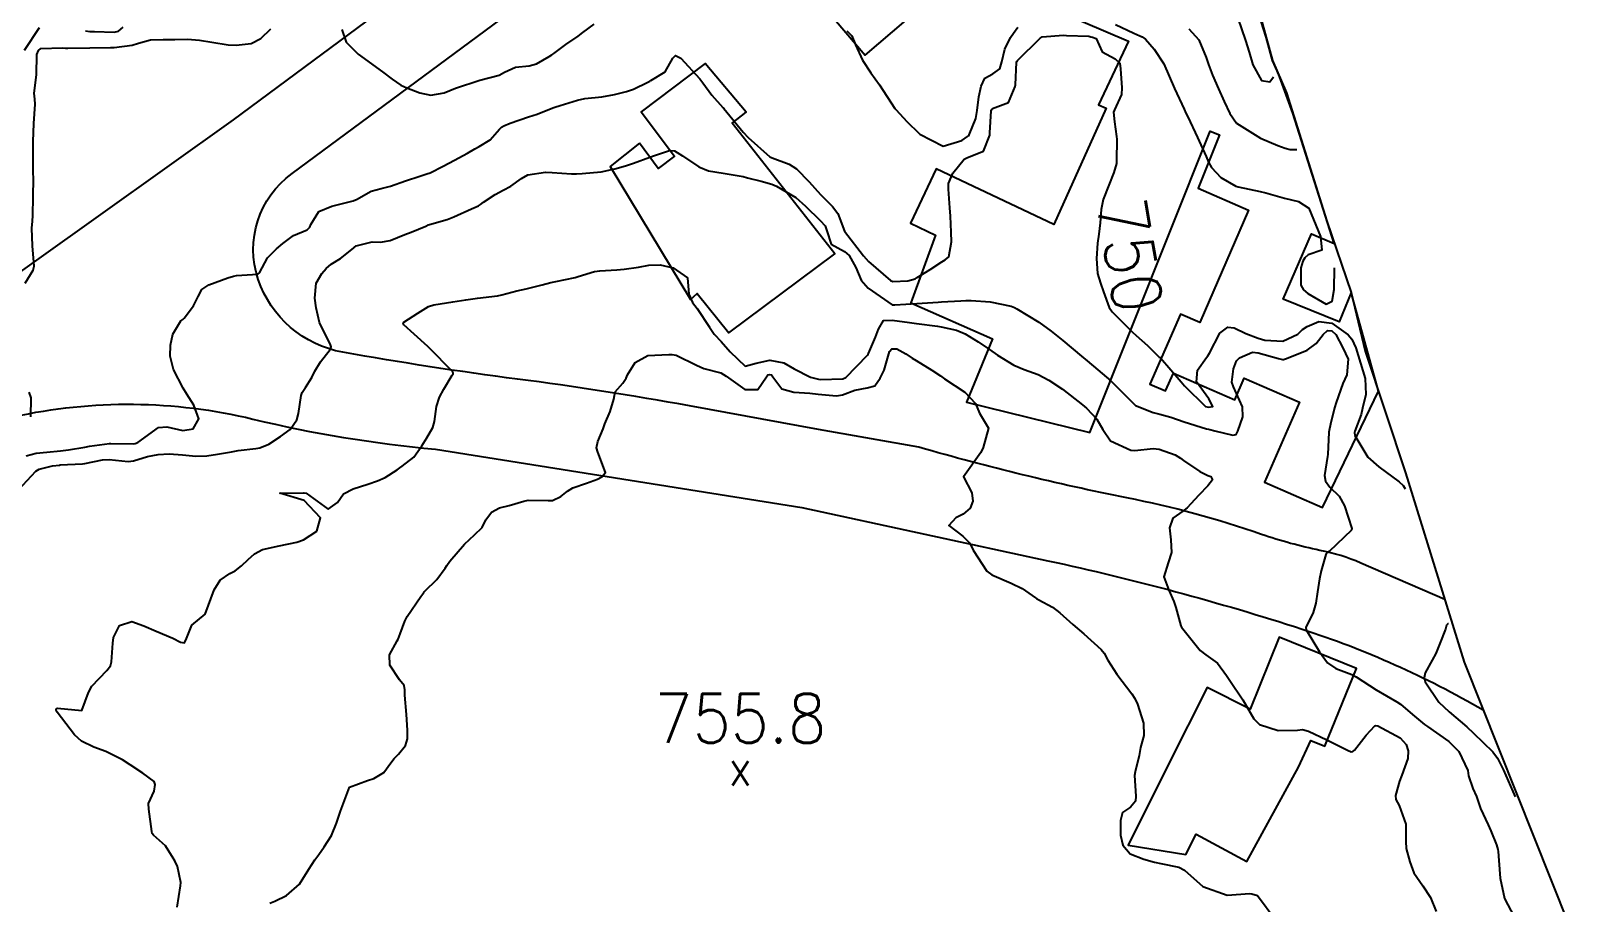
# Model space of a CAD drawing. Header units: metres. Extents: x 298520 to 308411, y 7433745 to 7450750.
# Drawn here: x 302090.6 to 302218, y 7441738.3 to 7441809.6 of the extents above; entities that cross this region are included whole.
import ezdxf
from ezdxf.enums import TextEntityAlignment as Align

# ---------------------------------------------------------------- set-up
doc = ezdxf.new("R2010")
doc.units = ezdxf.units.M
doc.header["$LTSCALE"] = 10
for name, color, linetype in [('Area', 45, 'Continuous'), ('Cotas', 45, 'Continuous'), ('Curvas de Nivel 1m', 11, 'Continuous'), ('Curvas de Nivel 5m', 15, 'Continuous'), ('Edificações', 30, 'Continuous'), ('Pontos Cotados', 45, 'Continuous'), ('Vias Primárias', 230, 'Continuous')]:
    doc.layers.add(name, color=color, linetype=linetype)
doc.styles.add('Style-STANDARD', font='STANDARD.shx')

# ---------------------------------------------------------------- blocks, each defined once
blk = doc.blocks.new('ELVTXT_163')
at = {"layer": 'Pontos Cotados', "linetype": 'Continuous', "style": 'Style-STANDARD'}
for s, height, p in [('755.8', 4, (0, 4)), ('x', 3, (0, 0))]:
    blk.add_text(s, height=height, dxfattribs=at).set_placement(p, align=Align.MIDDLE_CENTER)

msp = doc.modelspace()

# ---------------------------------------------------------------- linework, layer by layer
at = {"layer": 'Area'}
msp.add_polyline3d([(302164.18, 7441886, 741.53), (302169.21, 7441871.5, 743.16), (302169.35, 7441871.05, 743.19), (302171.86, 7441864.9, 751.02), (302174.67, 7441856.55, 745.49), (302175.71, 7441854.5, 745.27), (302178.74, 7441846.39, 745.12), (302180.24, 7441842.52, 748.23), (302182.39, 7441836.39, 750.73), (302183.83, 7441832.05, 750.36), (302186.27, 7441825.62, 753.49), (302188.97, 7441818.32, 749.63), (302189.92, 7441816.01, 749.88), (302192.31, 7441807.25, 751.83), (302193.47, 7441804.59, 753.4), (302196.75, 7441794.08, 753.39), (302198.75, 7441788.23, 752.13), (302199.89, 7441783.45, 752.16), (302203.2, 7441773.47, 750.67), (302208.02, 7441757.96, 752.92), (302217.98, 7441732.97, 750.75)], dxfattribs=at)
at = {"layer": 'Curvas de Nivel 1m', "flags": 128}
for points, elevation in [([(302090.09, 7441808.08), (302091.3, 7441809.93)], 748), ([(302090.14, 7441789.02), (302090.8, 7441790.07), (302090.87, 7441790.41), (302090.74, 7441792.07), (302090.69, 7441793.51), (302090.74, 7441794.07), (302090.78, 7441794.55), (302090.8, 7441796.07), (302090.81, 7441797.58), (302090.8, 7441798.07), (302090.8, 7441799.55), (302090.8, 7441800.07), (302090.79, 7441800.61), (302090.86, 7441802.07), (302090.96, 7441803.66), (302090.93, 7441804.07), (302090.88, 7441804.57), (302091.06, 7441806.07), (302091.1, 7441807.74), (302091.23, 7441808.06), (302091.42, 7441808.22), (302093.19, 7441808.28), (302093.43, 7441808.26), (302093.64, 7441808.25), (302095.43, 7441808.28), (302097.12, 7441808.3), (302097.43, 7441808.3), (302098.91, 7441808.49), (302099.43, 7441808.65), (302100.4, 7441808.92), (302101.43, 7441808.96), (302102.4, 7441808.97), (302103.43, 7441808.99), (302104.43, 7441808.91), (302105.43, 7441808.73), (302106.78, 7441808.52), (302107.43, 7441808.49), (302108.66, 7441808.63), (302109.43, 7441809.03), (302110.26, 7441809.84)], 749), ([(302095.08, 7441809.66), (302095.44, 7441809.61), (302095.83, 7441809.61), (302097.44, 7441809.57), (302097.78, 7441809.64), (302098.18, 7441809.98)], 748), ([(302116.07, 7441809.77), (302116.42, 7441808.75), (302117.42, 7441807.75), (302119.4, 7441806.3), (302120.2, 7441805.72), (302120.91, 7441805.23), (302121.39, 7441805.01), (302122.48, 7441804.6), (302123.38, 7441804.39), (302124.46, 7441804.59), (302125.39, 7441804.98), (302127.39, 7441805.63), (302128.97, 7441806.04), (302129.4, 7441806.29), (302130.31, 7441806.7), (302131.41, 7441806.79), (302132.02, 7441806.97), (302133.07, 7441807.56), (302133.29, 7441807.7), (302133.43, 7441807.8), (302134.42, 7441808.56), (302135.44, 7441809.24), (302135.83, 7441809.53), (302136.76, 7441810.21)], 749), ([(302157.45, 7441809.67), (302157.86, 7441809.27), (302158.16, 7441808.53), (302158.72, 7441807.26), (302159.41, 7441806.23), (302160.12, 7441805.24), (302161.37, 7441803.32), (302161.41, 7441803.27), (302161.45, 7441803.23), (302162.38, 7441802.23), (302163.34, 7441801.28), (302163.43, 7441801.2), (302165.33, 7441800.22), (302166.87, 7441800.69), (302167.34, 7441801.02), (302167.42, 7441801.07), (302167.47, 7441801.15), (302168.02, 7441802.49), (302168.13, 7441803.14), (302168.26, 7441804.26), (302168.46, 7441805.14), (302168.75, 7441805.78), (302169.41, 7441806.15), (302169.98, 7441806.56), (302170.15, 7441807.12), (302170.38, 7441808.17), (302170.86, 7441809.12), (302171.09, 7441809.47), (302171.45, 7441809.97)], 749), ([(302179.45, 7441810.19), (302180.96, 7441809.48), (302181.45, 7441809.26), (302181.63, 7441809.17), (302181.91, 7441808.98), (302182.62, 7441808.16), (302183.42, 7441806.96), (302184.29, 7441804.95), (302185.07, 7441803.25), (302185.22, 7441802.94), (302185.37, 7441802.62), (302186.17, 7441800.93), (302186.87, 7441799.38), (302187.08, 7441798.92), (302187.32, 7441798.49), (302188.07, 7441797.67), (302189.3, 7441796.96), (302189.51, 7441796.89), (302191.3, 7441796.51), (302191.76, 7441796.4), (302193.29, 7441795.98), (302194.43, 7441795.69), (302195.28, 7441795.16), (302196.24, 7441792.82), (302196.34, 7441791.7), (302195.23, 7441791.34), (302194.96, 7441791.09), (302194.8, 7441790.82), (302194.63, 7441790.25), (302194.64, 7441788.83), (302194.84, 7441788.47), (302195.2, 7441788.17), (302196.7, 7441787.29), (302197.19, 7441787.53), (302197.35, 7441788.5), (302197.39, 7441790.26)], 749), ([(302185.45, 7441809.83), (302186.27, 7441808.93), (302186.88, 7441807.48), (302187.07, 7441806.92), (302187.41, 7441806.05), (302187.89, 7441804.91), (302188.36, 7441803.88), (302188.83, 7441802.9), (302189.36, 7441802.12), (302191.34, 7441800.87), (302192.76, 7441800.28), (302193.34, 7441800.06), (302193.77, 7441799.96), (302194.3, 7441799.94)], 748), ([(302189.46, 7441810.71), (302190.11, 7441808.88), (302190.39, 7441807.93), (302190.71, 7441806.88), (302191.4, 7441805.59), (302192.09, 7441805.49), (302192.39, 7441805.9)], 747), ([(302089.59, 7441772.08), (302091.01, 7441773.6), (302091.29, 7441773.78), (302092.39, 7441774.05), (302092.94, 7441774.11), (302093.01, 7441774.12), (302094.84, 7441774.2), (302095.02, 7441774.23), (302096.48, 7441774.54), (302097.02, 7441774.57), (302098.58, 7441774.41), (302099.02, 7441774.45), (302100.17, 7441774.81), (302101.03, 7441774.98), (302101.94, 7441775.02), (302103.03, 7441774.95), (302104.11, 7441774.83), (302105.03, 7441774.87), (302105.9, 7441775.01), (302107.03, 7441775.2), (302107.59, 7441775.31), (302109.04, 7441775.48), (302109.36, 7441775.52), (302110.09, 7441775.83), (302111.05, 7441776.44), (302111.85, 7441777.02), (302112.39, 7441777.81), (302112.53, 7441778.34), (302112.74, 7441779.8), (302112.83, 7441780.06), (302113.09, 7441780.47), (302113.61, 7441781.29), (302113.88, 7441781.79), (302114.34, 7441782.57), (302115.13, 7441783.58), (302115.2, 7441783.78), (302115.14, 7441783.95), (302114.26, 7441785.79), (302113.98, 7441786.99), (302113.88, 7441787.79), (302113.98, 7441789), (302114.43, 7441789.79), (302114.8, 7441790.2), (302115.21, 7441790.56), (302115.97, 7441791.02), (302116.9, 7441791.75), (302117.24, 7441792.06), (302118.57, 7441792.4), (302119.24, 7441792.37), (302120.03, 7441792.51), (302121.25, 7441792.99), (302121.76, 7441793.18), (302122.97, 7441793.68), (302123.16, 7441793.77), (302123.25, 7441793.8), (302124.7, 7441794.22), (302125.26, 7441794.43), (302126.71, 7441795.08), (302127.27, 7441795.34), (302127.45, 7441795.45), (302127.68, 7441795.63), (302128.63, 7441796.27), (302129.29, 7441796.62), (302129.93, 7441796.96), (302130.79, 7441797.59), (302131.31, 7441797.87), (302132.77, 7441798.1), (302133.31, 7441798.08), (302134.9, 7441797.95), (302135.31, 7441797.96), (302135.76, 7441797.99), (302137.31, 7441798.11), (302138.44, 7441798.37), (302139.31, 7441798.61), (302139.97, 7441798.83), (302141.32, 7441799.33), (302141.69, 7441799.46), (302142.91, 7441799.86), (302143.33, 7441799.83), (302143.99, 7441799.43), (302145.31, 7441798.52), (302146.11, 7441798.21), (302147.31, 7441798.02), (302148.95, 7441797.73), (302149.31, 7441797.64), (302150.43, 7441797.36), (302151.3, 7441797.11), (302151.68, 7441796.96), (302153.28, 7441796.01), (302154.06, 7441795.31), (302155.26, 7441794.13), (302155.67, 7441793.7), (302155.8, 7441793.29), (302156.15, 7441792.19), (302157.24, 7441791.6), (302157.63, 7441791.27), (302158.18, 7441790.3), (302158.61, 7441789.26), (302159.2, 7441788.59), (302161.15, 7441787.23), (302161.18, 7441787.22), (302161.38, 7441787.23), (302163.18, 7441787.34), (302164.92, 7441787.45), (302165.19, 7441787.47), (302166.79, 7441787.56), (302167.19, 7441787.59), (302167.64, 7441787.6), (302169.19, 7441787.47), (302170.9, 7441787.11), (302171.18, 7441787.02), (302171.38, 7441786.91), (302173.16, 7441785.82), (302174.19, 7441785.07), (302175.15, 7441784.3), (302176.66, 7441783.04), (302177.13, 7441782.65), (302178.01, 7441781.92), (302179.06, 7441781.01), (302179.11, 7441780.96), (302181.08, 7441778.99), (302182.53, 7441778.42), (302183.08, 7441778.28), (302183.99, 7441778.03), (302185.07, 7441777.65), (302186.91, 7441777.07), (302187.06, 7441777.04), (302187.17, 7441777.03), (302187.59, 7441776.91), (302189.06, 7441776.55), (302189.33, 7441776.62), (302189.48, 7441776.89), (302189.89, 7441778.06), (302189.85, 7441778.88), (302189.11, 7441780.51), (302188.97, 7441780.89), (302189.12, 7441782), (302189.37, 7441782.65), (302189.6, 7441782.89), (302190.67, 7441783.35), (302191.14, 7441783.3), (302192.79, 7441782.85), (302193.13, 7441782.76), (302193.22, 7441782.76), (302193.46, 7441782.85), (302195.14, 7441783.52), (302195.9, 7441784.06), (302196.45, 7441784.81), (302196.83, 7441785.13), (302197.16, 7441785.1), (302197.49, 7441784.79), (302198.07, 7441783.71), (302198.51, 7441782.78), (302198.39, 7441781.51), (302198.06, 7441780.79), (302197.52, 7441779.23), (302197.4, 7441778.8), (302197.07, 7441777.46), (302196.94, 7441776.93), (302196.92, 7441776.8), (302196.85, 7441774.99), (302196.83, 7441774.8), (302196.58, 7441773.25), (302196.64, 7441772.8), (302197.01, 7441772.3), (302197.78, 7441771.57), (302198.21, 7441770.78), (302198.81, 7441768.93), (302198.79, 7441768.77), (302196.95, 7441767.03), (302196.81, 7441766.94), (302196.67, 7441766.8), (302196.29, 7441765.44), (302196.17, 7441764.81), (302195.99, 7441763.72), (302195.86, 7441762.81), (302195.65, 7441762.05), (302195.05, 7441760.82), (302195.08, 7441760.61), (302196.16, 7441758.81), (302196.83, 7441757.92), (302197.49, 7441757.45), (302198.82, 7441756.96), (302199.17, 7441756.77), (302200.81, 7441755.72), (302202.5, 7441754.73), (302202.79, 7441754.53), (302203.77, 7441753.7), (302204.77, 7441752.88), (302205.02, 7441752.7), (302206.76, 7441751.47), (302207.58, 7441750.67), (302208.31, 7441749.09), (302208.36, 7441748.66), (302208.71, 7441747.64), (302209.03, 7441746.98), (302209.12, 7441746.65), (302209.36, 7441745.98), (302209.98, 7441744.64), (302210.19, 7441744.16), (302210.66, 7441743.02), (302210.77, 7441742.63), (302210.81, 7441742.47), (302210.94, 7441740.63), (302210.96, 7441740.29), (302211.32, 7441738.62), (302212.1, 7441737.11)], 751), ([(302102.58, 7441737.92), (302102.87, 7441739.65), (302102.9, 7441739.92), (302102.63, 7441741.23), (302102.41, 7441741.7), (302102.27, 7441741.93), (302101.64, 7441742.93), (302100.65, 7441743.8), (302100.54, 7441743.95), (302100.51, 7441744.1), (302100.26, 7441745.95), (302100.25, 7441746.39), (302100.7, 7441747.4), (302100.78, 7441747.95), (302100.71, 7441748.19), (302099.79, 7441748.89), (302098.73, 7441749.58), (302098.11, 7441749.98), (302096.74, 7441750.67), (302095.76, 7441751.02), (302094.75, 7441751.5), (302094.17, 7441752.03), (302092.77, 7441753.88), (302092.69, 7441754.04), (302092.69, 7441754.12), (302092.78, 7441754.2), (302094.77, 7441754.02), (302095.32, 7441755.48), (302095.6, 7441756.01), (302096.82, 7441757.3), (302097.14, 7441757.67), (302097.21, 7441757.99), (302097.32, 7441759.52), (302097.38, 7441759.98), (302097.87, 7441760.98), (302098.87, 7441761.29), (302099.87, 7441760.96), (302100.86, 7441760.5), (302102.24, 7441759.93), (302102.85, 7441759.62), (302103.2, 7441759.56), (302103.36, 7441759.91), (302103.79, 7441760.99), (302104.87, 7441761.9), (302105.62, 7441763.89), (302106.11, 7441764.68), (302106.91, 7441765.23), (302107.33, 7441765.46), (302107.85, 7441765.86), (302108.4, 7441766.38), (302108.93, 7441766.85), (302109.59, 7441767.19), (302110.94, 7441767.5), (302112.4, 7441767.81), (302112.94, 7441768), (302114.03, 7441768.71), (302114.33, 7441769.79), (302112.98, 7441771.22), (302110.99, 7441771.82), (302112.95, 7441771.84), (302112.99, 7441771.84), (302113.16, 7441771.8), (302114.97, 7441770.49), (302115.71, 7441771.04), (302116.22, 7441771.76), (302117, 7441772.17), (302118.2, 7441772.54), (302119, 7441772.82), (302119.63, 7441773.1), (302120.62, 7441773.71), (302120.84, 7441773.89), (302121.02, 7441774.02), (302121.97, 7441774.76), (302122.63, 7441775.69), (302123.05, 7441776.35), (302123.54, 7441777.19), (302123.66, 7441777.67), (302123.83, 7441778.92), (302124.08, 7441779.67), (302124.44, 7441780.32), (302125.11, 7441781.47), (302125.19, 7441781.59), (302125.21, 7441781.66), (302125.18, 7441781.72), (302125.11, 7441781.79), (302123.26, 7441783.68), (302123.13, 7441783.81), (302122.01, 7441784.83), (302121.16, 7441785.6), (302121.09, 7441785.7), (302121.16, 7441785.81), (302122.31, 7441786.56), (302123.18, 7441787.09), (302123.61, 7441787.24), (302125.18, 7441787.49), (302126.23, 7441787.64), (302127.18, 7441787.77), (302128.83, 7441787.97), (302129.19, 7441788.04), (302130.42, 7441788.37), (302131.19, 7441788.54), (302132.5, 7441788.88), (302133.2, 7441789.07), (302133.6, 7441789.15), (302135.2, 7441789.47), (302135.44, 7441789.54), (302136.78, 7441789.95), (302137.21, 7441790.02), (302138.61, 7441790.1), (302139.21, 7441790.15), (302140.37, 7441790.33), (302141.22, 7441790.49), (302142.16, 7441790.52), (302143.22, 7441790.25), (302144.39, 7441789.43), (302144.51, 7441788.11), (302144.79, 7441787.42), (302145.18, 7441786.92), (302146.2, 7441785.4), (302146.57, 7441784.83), (302147.14, 7441784.23), (302147.89, 7441783.38), (302149.12, 7441782.2), (302150.03, 7441782.45), (302151.13, 7441782.7), (302152.27, 7441782.48), (302153.12, 7441782), (302154.47, 7441781.31), (302155.11, 7441781.15), (302155.28, 7441781.13), (302157.11, 7441781.17), (302157.36, 7441781.28), (302159.13, 7441783.12), (302159.19, 7441783.19), (302159.22, 7441783.25), (302159.8, 7441784.59), (302160.03, 7441785.24), (302160.46, 7441785.94), (302161.16, 7441785.99), (302162.59, 7441785.78), (302163.16, 7441785.71), (302164.86, 7441785.48), (302165.16, 7441785.43), (302166.42, 7441785.17), (302167.15, 7441784.87), (302168.19, 7441784.19), (302169.14, 7441783.57), (302169.79, 7441783.12), (302171.12, 7441782.3), (302171.97, 7441781.95), (302173.12, 7441781.52), (302174, 7441781.07), (302175.1, 7441780.34), (302176.74, 7441779.04), (302177.08, 7441778.76), (302177.92, 7441777.88), (302178.42, 7441777.02), (302179.05, 7441776.11), (302180.71, 7441775.32), (302181.04, 7441775.31), (302182.54, 7441775.48), (302183.04, 7441775.42), (302184.35, 7441774.95), (302184.78, 7441774.69), (302185.03, 7441774.49), (302186.36, 7441773.59), (302187.02, 7441773.25), (302187.27, 7441773.17), (302187.41, 7441772.91), (302187.01, 7441772.42), (302186.27, 7441771.66), (302185.61, 7441770.93), (302185.32, 7441770.61), (302184.98, 7441770.34), (302184.16, 7441769.76), (302183.88, 7441768.96), (302183.99, 7441767.99), (302184.05, 7441766.95), (302183.77, 7441766.12), (302183.4, 7441764.96), (302183.82, 7441763.87), (302184.22, 7441762.95), (302184.38, 7441762.44), (302184.81, 7441760.94), (302184.87, 7441760.83), (302186.4, 7441758.92), (302186.84, 7441758.57), (302187.8, 7441757.88), (302188.55, 7441756.89), (302188.82, 7441756.48), (302189.87, 7441754.88), (302190.78, 7441753.33), (302191.25, 7441752.87), (302192.77, 7441752.39), (302194.35, 7441752.41), (302194.77, 7441752.46), (302195.26, 7441752.32), (302196.76, 7441751.62), (302198.46, 7441750.78), (302198.75, 7441750.64), (302198.88, 7441750.65), (302199.02, 7441750.78), (302199.99, 7441751.99), (302200.69, 7441752.75), (302200.77, 7441752.78), (302200.94, 7441752.75), (302202.76, 7441751.78), (302203.25, 7441751.22), (302203.43, 7441750.72), (302203.39, 7441750.08), (302202.9, 7441748.73), (302202.72, 7441748.23), (302202.38, 7441747.06), (302202.42, 7441746.73), (302202.7, 7441746.24), (302203.22, 7441744.72), (302203.24, 7441743.3), (302203.26, 7441742.72), (302203.55, 7441741.62), (302203.9, 7441740.71), (302204.62, 7441739.67), (302205.26, 7441738.69), (302205.72, 7441737.56)], 752), ([(302110.19, 7441738.23), (302110.59, 7441738.4), (302111.55, 7441738.87), (302112.61, 7441739.8), (302113.38, 7441741.03), (302113.88, 7441741.79), (302114.19, 7441742.23), (302114.64, 7441742.84), (302115.22, 7441743.77), (302115.64, 7441744.79), (302115.97, 7441745.76), (302116.7, 7441747.75), (302118.17, 7441748.28), (302118.71, 7441748.46), (302119.51, 7441748.93), (302120.09, 7441749.72), (302120.36, 7441750.08), (302120.73, 7441750.43), (302121.3, 7441751.15), (302121.46, 7441751.7), (302121.46, 7441752.4), (302121.38, 7441753.7), (302121.24, 7441755.26), (302121.23, 7441755.7), (302121.18, 7441756.07), (302120.81, 7441756.54), (302120, 7441757.72), (302119.97, 7441758.58), (302120.61, 7441759.71), (302120.69, 7441759.87), (302120.85, 7441760.29), (302121.25, 7441761.33), (302121.43, 7441761.7), (302122.54, 7441763.34), (302122.79, 7441763.68), (302122.83, 7441763.74), (302122.89, 7441763.8), (302123.85, 7441764.73), (302124.53, 7441765.66), (302124.69, 7441765.9), (302124.93, 7441766.24), (302126.12, 7441767.64), (302126.95, 7441768.39), (302127.57, 7441769.01), (302127.88, 7441769.62), (302128.33, 7441770.25), (302128.98, 7441770.61), (302129.78, 7441770.8), (302130.99, 7441771.16), (302131.35, 7441771.23), (302132.99, 7441771.2), (302133.33, 7441771.22), (302134.02, 7441771.55), (302134.56, 7441771.98), (302135, 7441772.25), (302136.11, 7441772.63), (302137.01, 7441772.95), (302137.38, 7441773.14), (302137.67, 7441773.5), (302137.04, 7441775.16), (302136.93, 7441775.51), (302137.05, 7441776.03), (302137.48, 7441777.09), (302137.63, 7441777.5), (302138.07, 7441778.5), (302138.35, 7441779.5), (302138.47, 7441780.11), (302139.1, 7441780.83), (302139.37, 7441781.23), (302139.47, 7441781.49), (302140.11, 7441782.5), (302141.13, 7441783.08), (302142.86, 7441783.17), (302143.13, 7441783.17), (302143.46, 7441783.11), (302145.12, 7441782.28), (302145.73, 7441782.02), (302147.12, 7441781.67), (302147.55, 7441781.39), (302149.1, 7441780.29), (302150.16, 7441780.3), (302150.86, 7441781.35), (302150.97, 7441781.49), (302151.11, 7441781.53), (302151.26, 7441781.49), (302151.39, 7441781.35), (302152.11, 7441780.35), (302153.09, 7441780.07), (302154.41, 7441779.99), (302155.09, 7441779.92), (302156.6, 7441779.77), (302157.09, 7441779.86), (302158.09, 7441780.25), (302159.1, 7441780.44), (302159.74, 7441780.61), (302160.17, 7441781.24), (302160.49, 7441781.87), (302160.89, 7441783.23), (302160.95, 7441783.41), (302161.14, 7441783.63), (302161.53, 7441783.62), (302162.29, 7441783.21), (302162.8, 7441782.87), (302163.13, 7441782.68), (302164.42, 7441781.88), (302165.12, 7441781.41), (302165.45, 7441781.18), (302167.1, 7441780.07), (302167.99, 7441779.15), (302168.31, 7441778.37), (302169.06, 7441777.13), (302168.62, 7441775.56), (302168.42, 7441775.14), (302167.01, 7441773.16), (302167.68, 7441771.83), (302167.77, 7441771.15), (302167.55, 7441770.58), (302166.98, 7441770.08), (302166.36, 7441769.78), (302165.79, 7441769.17), (302166.95, 7441768.3), (302167.52, 7441767.73), (302167.8, 7441767.15), (302168.92, 7441765.43), (302169.33, 7441765.13), (302170.91, 7441764.45), (302171.8, 7441764), (302172.89, 7441763.24), (302172.98, 7441763.18), (302173.17, 7441763.09), (302174.3, 7441762.48), (302174.88, 7441762.02), (302175.96, 7441761.05), (302176.86, 7441760.28), (302178.28, 7441759.02), (302178.53, 7441758.71), (302178.83, 7441758.15), (302179.56, 7441757), (302180.8, 7441755.39), (302181.04, 7441754.99), (302181.24, 7441754.54), (302181.74, 7441752.98), (302181.76, 7441751.98), (302181.49, 7441750.98), (302181.38, 7441750.34), (302181.05, 7441748.99), (302181.02, 7441748.69), (302181.13, 7441746.99), (302181.1, 7441746.58), (302180.69, 7441746.1), (302180.02, 7441745.66), (302179.86, 7441745), (302179.85, 7441743.81), (302180.04, 7441743), (302180.65, 7441742.29), (302181.78, 7441741.85), (302182.64, 7441741.59), (302183.16, 7441741.48), (302184.64, 7441741.2), (302185.11, 7441740.94), (302186.61, 7441739.6), (302188.6, 7441738.9), (302190.45, 7441739.03), (302190.61, 7441739.01), (302191.09, 7441738.87), (302192.58, 7441736.85)], 753), ([(302090.59, 7441778.07), (302090.63, 7441779.62), (302090.46, 7441780.07)], 749)]:
    msp.add_lwpolyline(points, dxfattribs=dict(at, elevation=elevation))
at = {"layer": 'Curvas de Nivel 5m', "elevation": 750, "flags": 128}
for points in [[(302090.23, 7441774.87), (302091.03, 7441775.08), (302091.92, 7441775.16), (302093.03, 7441775.28), (302093.7, 7441775.36), (302095.04, 7441775.59), (302095.4, 7441775.65), (302097.04, 7441775.87), (302097.15, 7441775.88), (302099.04, 7441775.86), (302099.14, 7441775.87), (302099.38, 7441775.96), (302101.06, 7441777.2), (302101.74, 7441777.25), (302103.05, 7441776.93), (302103.89, 7441777.07), (302104.37, 7441777.91), (302103.96, 7441779.03), (302103.37, 7441779.92), (302103.09, 7441780.41), (302102.3, 7441781.93), (302102.02, 7441783.03), (302102.05, 7441783.93), (302102.24, 7441784.84), (302102.9, 7441785.92), (302103.05, 7441786.04), (302103.17, 7441786.15), (302103.93, 7441787.15), (302104.3, 7441787.91), (302104.61, 7441788.48), (302105.19, 7441788.88), (302106.75, 7441789.43), (302107.2, 7441789.59), (302107.44, 7441789.63), (302109.2, 7441789.74), (302109.33, 7441789.85), (302109.99, 7441791.07), (302110.74, 7441791.83), (302111.24, 7441792.26), (302112.13, 7441792.92), (302113.25, 7441793.38), (302113.45, 7441793.59), (302113.54, 7441793.8), (302114.19, 7441794.87), (302115.27, 7441795.32), (302117, 7441795.75), (302117.2, 7441795.82), (302117.27, 7441795.86), (302118.48, 7441796.54), (302119.29, 7441796.77), (302120.06, 7441796.95), (302121.3, 7441797.38), (302121.53, 7441797.46), (302122.23, 7441797.69), (302123.04, 7441797.95), (302123.31, 7441798.05), (302124.39, 7441798.59), (302125.32, 7441799.07), (302126.38, 7441799.64), (302126.97, 7441800), (302127.33, 7441800.19), (302128.22, 7441800.74), (302128.99, 7441801.61), (302129.17, 7441801.79), (302129.36, 7441801.89), (302129.88, 7441802.12), (302131.36, 7441802.63), (302132.09, 7441802.85), (302133.37, 7441803.35), (302133.52, 7441803.41), (302133.96, 7441803.55), (302135.03, 7441803.89), (302135.38, 7441804), (302135.97, 7441804.12), (302137.38, 7441804.26), (302138.42, 7441804.46), (302139.39, 7441804.7), (302139.98, 7441804.9), (302141.14, 7441805.47), (302141.31, 7441805.55), (302141.39, 7441805.59), (302142.55, 7441806.3), (302143.19, 7441807.44), (302143.42, 7441807.65), (302143.84, 7441807.44), (302145.4, 7441805.74), (302145.65, 7441805.42), (302146.38, 7441804.4), (302147.28, 7441803.39), (302147.33, 7441803.35), (302147.37, 7441803.31), (302148.94, 7441801.37), (302149.35, 7441800.93), (302151.14, 7441799.35), (302151.32, 7441799.27), (302152.73, 7441798.75), (302153.31, 7441798.36), (302154.35, 7441797.31), (302155.29, 7441796.26), (302156.28, 7441795.28), (302156.71, 7441794.72), (302157.25, 7441793.27), (302158.81, 7441791.25), (302159.23, 7441790.77), (302161.01, 7441789.23), (302161.2, 7441789.15), (302162.45, 7441789.21), (302163.05, 7441789.36), (302163.21, 7441789.46), (302164.28, 7441790.12), (302165.23, 7441790.74), (302165.5, 7441790.91), (302165.8, 7441791.17), (302166.02, 7441792.4), (302165.99, 7441793.17), (302165.94, 7441794.5), (302165.88, 7441795.17), (302165.77, 7441796.7), (302165.77, 7441797.18), (302166.14, 7441798), (302167.05, 7441799.15), (302167.32, 7441799.3), (302168.65, 7441799.81), (302169.15, 7441801.13), (302169.16, 7441801.32), (302169.28, 7441803.13), (302169.29, 7441803.21), (302169.37, 7441803.32), (302170.7, 7441803.79), (302171.24, 7441805.11), (302171.26, 7441805.25), (302171.35, 7441807.11), (302171.37, 7441807.17), (302171.42, 7441807.25), (302173.27, 7441809.08), (302173.44, 7441809.19), (302175.2, 7441809.3), (302175.45, 7441809.29), (302177.27, 7441809.22), (302177.44, 7441809.19), (302177.57, 7441809.16), (302177.88, 7441809.03), (302178.35, 7441807.94), (302179.43, 7441807.38), (302179.81, 7441807.01), (302179.86, 7441806.56), (302179.96, 7441805), (302179.94, 7441804.45), (302179.37, 7441803.21), (302179.28, 7441803.01), (302179.36, 7441802.22), (302179.54, 7441801.01), (302179.56, 7441800.79), (302179.54, 7441799.01), (302179.52, 7441798.81), (302179.31, 7441798.08), (302178.91, 7441797.02), (302178.45, 7441795.86), (302178.27, 7441795.03), (302178.19, 7441793.96), (302178.09, 7441793.03), (302177.98, 7441792.29), (302177.89, 7441791.03), (302177.99, 7441789.81), (302178.21, 7441789.02), (302178.47, 7441788.29), (302178.93, 7441787.01), (302179.18, 7441786.67), (302180.85, 7441784.99), (302181.15, 7441784.71), (302182.06, 7441783.9), (302183.04, 7441782.96), (302183.1, 7441782.93), (302183.13, 7441782.89), (302184.82, 7441780.94), (302185.11, 7441780.61), (302186.81, 7441778.92), (302187.08, 7441778.86), (302187.42, 7441778.91), (302187.09, 7441779.54), (302186.09, 7441780.93), (302186.17, 7441781.88), (302186.91, 7441782.92), (302187.01, 7441783.05), (302187.14, 7441783.27), (302188, 7441784.91), (302188.65, 7441785.41), (302189.16, 7441785.34), (302190.13, 7441784.88), (302191.15, 7441784.5), (302191.67, 7441784.35), (302193.15, 7441784.25), (302194.38, 7441784.83), (302194.78, 7441785.2), (302195.16, 7441785.45), (302196.12, 7441785.86), (302197.17, 7441785.73), (302198.5, 7441784.78), (302198.8, 7441784.43), (302199.14, 7441783.7), (302199.89, 7441781.2), (302199.96, 7441779.9), (302199.67, 7441778.76), (302199.58, 7441778.26), (302199.06, 7441776.9), (302199.04, 7441776.77), (302199.06, 7441776.54), (302200.11, 7441774.76), (302201.03, 7441773.96), (302202.7, 7441772.73), (302203.01, 7441772.43), (302203.19, 7441772.16)], [(302206.73, 7441761.12), (302206.66, 7441761.11), (302206.57, 7441760.99), (302206.48, 7441760.68), (302206.03, 7441759.51), (302205.69, 7441758.69), (302205.4, 7441758.13), (302204.83, 7441757.11), (302204.73, 7441756.7), (302204.82, 7441756.35), (302205.93, 7441754.69), (302206.79, 7441753.9), (302208.22, 7441752.67), (302208.77, 7441752.16), (302210.36, 7441750.64), (302210.75, 7441750.11), (302211.24, 7441749.12), (302212.18, 7441746.94)]]:
    msp.add_lwpolyline(points, dxfattribs=at)
at = {"layer": 'Edificações'}
for points in [[(302171.05, 7441812.9), (302180.51, 7441808.82), (302178.07, 7441803.62), (302178.7, 7441803.33), (302174.39, 7441793.82), (302164.76, 7441798.36), (302162.67, 7441793.91), (302164.72, 7441792.95), (302162.7, 7441787.39), (302169.37, 7441784.44), (302167.25, 7441779.26), (302177.35, 7441776.77), (302187.21, 7441801.45), (302187.97, 7441801.15), (302186.22, 7441796.78), (302190.35, 7441794.98), (302186.35, 7441785.78), (302184.78, 7441786.47), (302182.26, 7441780.75), (302183.54, 7441780.18), (302184.19, 7441781.65), (302189.22, 7441779.45), (302189.99, 7441781.22), (302194.51, 7441779.25), (302191.66, 7441772.72), (302196.4, 7441770.65), (302200.99, 7441780.15), (302198.75, 7441788.23), (302197.77, 7441785.83), (302193.18, 7441787.7), (302195.51, 7441793.04), (302197.37, 7441792.25), (302193.99, 7441802.94), (302192.89, 7441805.92), (302192.69, 7441806.39), (302192.31, 7441807.25), (302191.79, 7441809.15), (302188.24, 7441820.29)], [(302151.33, 7441816.62), (302158.95, 7441807.68), (302165.86, 7441813.6)]]:
    msp.add_lwpolyline(points, dxfattribs=at)
for points in [[(302140.47, 7441800.46), (302138.06, 7441798.55), (302144.64, 7441787.67), (302145.18, 7441788.16), (302147.77, 7441784.93), (302156.46, 7441791.42), (302148.04, 7441802.1), (302149.21, 7441803.02), (302145.83, 7441806.98), (302140.6, 7441803.03), (302143.33, 7441799.41), (302141.99, 7441798.39)], [(302194.43, 7441749.38), (302195.44, 7441751.56), (302196.61, 7441751.09), (302199.19, 7441757.46), (302192.86, 7441760.02), (302190.48, 7441754.13), (302186.95, 7441755.9), (302183.82, 7441749.67), (302180.5, 7441742.99), (302185.22, 7441742.22), (302186.06, 7441743.89), (302190.21, 7441741.65)]]:
    msp.add_lwpolyline(points, close=True, dxfattribs=at)
at = {"layer": 'Vias Primárias'}
for points, elevation in [([(302174.25, 7441857.8), (302171, 7441853.2), (302157.22, 7441840.3), (302143.48, 7441829.3), (302107.17, 7441802.38), (302079.99, 7441783, -0.05815), (302078.4, 7441782.12, -0.245324), (302075.37, 7441782.41, -0.243849), (302072.84, 7441786.86, 0.009309), (302072.65, 7441790.02), (302072.75, 7441813.06), (302072.99, 7441838.55), (302073.12, 7441854.68, 0.046064), (302072.33, 7441863.96, 0.033612), (302070.25, 7441872.36, -0.013986), (302068.7, 7441877.71, -0.263786)], 746.31), ([(302206.42, 7441763.1), (302199.54, 7441766.09, 0.052908), (302196.2, 7441767.13, -0.034421), (302191.4, 7441768.44, 0.034712), (302180.38, 7441771.43, -0.020943), (302163.35, 7441775.57), (302155.13, 7441777.03), (302144.56, 7441778.96, 0.012871), (302130.47, 7441781.15, -0.011762), (302116.17, 7441783.35, -0.273766), (302109.23, 7441789.32, -0.329405), (302112, 7441797.98), (302129.71, 7441811.05), (302158.46, 7441832.62), (302170.71, 7441842.98, -0.304341), (302179.67, 7441843.98, 0.24451)], 752.17)]:
    msp.add_lwpolyline(points, format="xyb", dxfattribs=dict(at, elevation=elevation))
msp.add_lwpolyline([(302075.43, 7441734.34), (302073.92, 7441746.51), (302073.58, 7441749.26), (302073, 7441754.79, -0.122568), (302074.41, 7441765.44, -0.249244), (302089.2, 7441778.07, -0.114131), (302108.79, 7441777.88, 0.036927), (302123.75, 7441775.42), (302153.77, 7441770.63), (302173.92, 7441766.28, -0.024981), (302194.75, 7441760.68, -0.053674), (302209.57, 7441754.06)], format="xyb", dxfattribs=at)

# ---------------------------------------------------------------- block references
at = {"layer": 'Pontos Cotados', "linetype": 'Continuous'}
msp.add_blockref('ELVTXT_163', (302148.72, 7441749.37, 755.79), dxfattribs=at)

# ---------------------------------------------------------------- texts
at = {"layer": 'Cotas', "style": 'Style-STANDARD'}
msp.add_text('750', height=4, rotation=279.5549, dxfattribs=at).set_placement((302180.64, 7441791.29, 750), align=Align.MIDDLE_CENTER)

doc.saveas('drawing.dxf')
